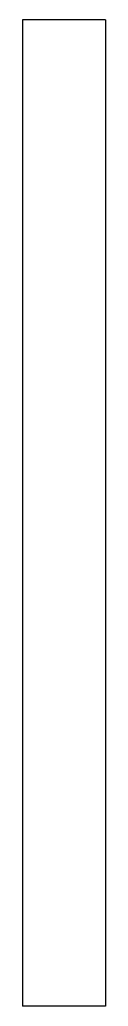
# Model space of a CAD drawing. Extents: x -30 to 30, y -357 to 357.
import ezdxf

# ---------------------------------------------------------------- set-up
doc = ezdxf.new("R2010")
doc.units = 0
doc.layers.get('0').update_dxf_attribs({"linetype": 'CONTINUOUS'})

msp = doc.modelspace()

# ---------------------------------------------------------------- linework, layer by layer
for p, q in [((29.96, 356.64), (-30.04, 356.63)), ((-30.04, 356.63), (-29.96, -356.64)), ((29.96, 356.64), (30.04, -356.63)), ((30.04, -356.63), (-29.96, -356.64))]:
    msp.add_line(p, q)

doc.saveas('drawing.dxf')
